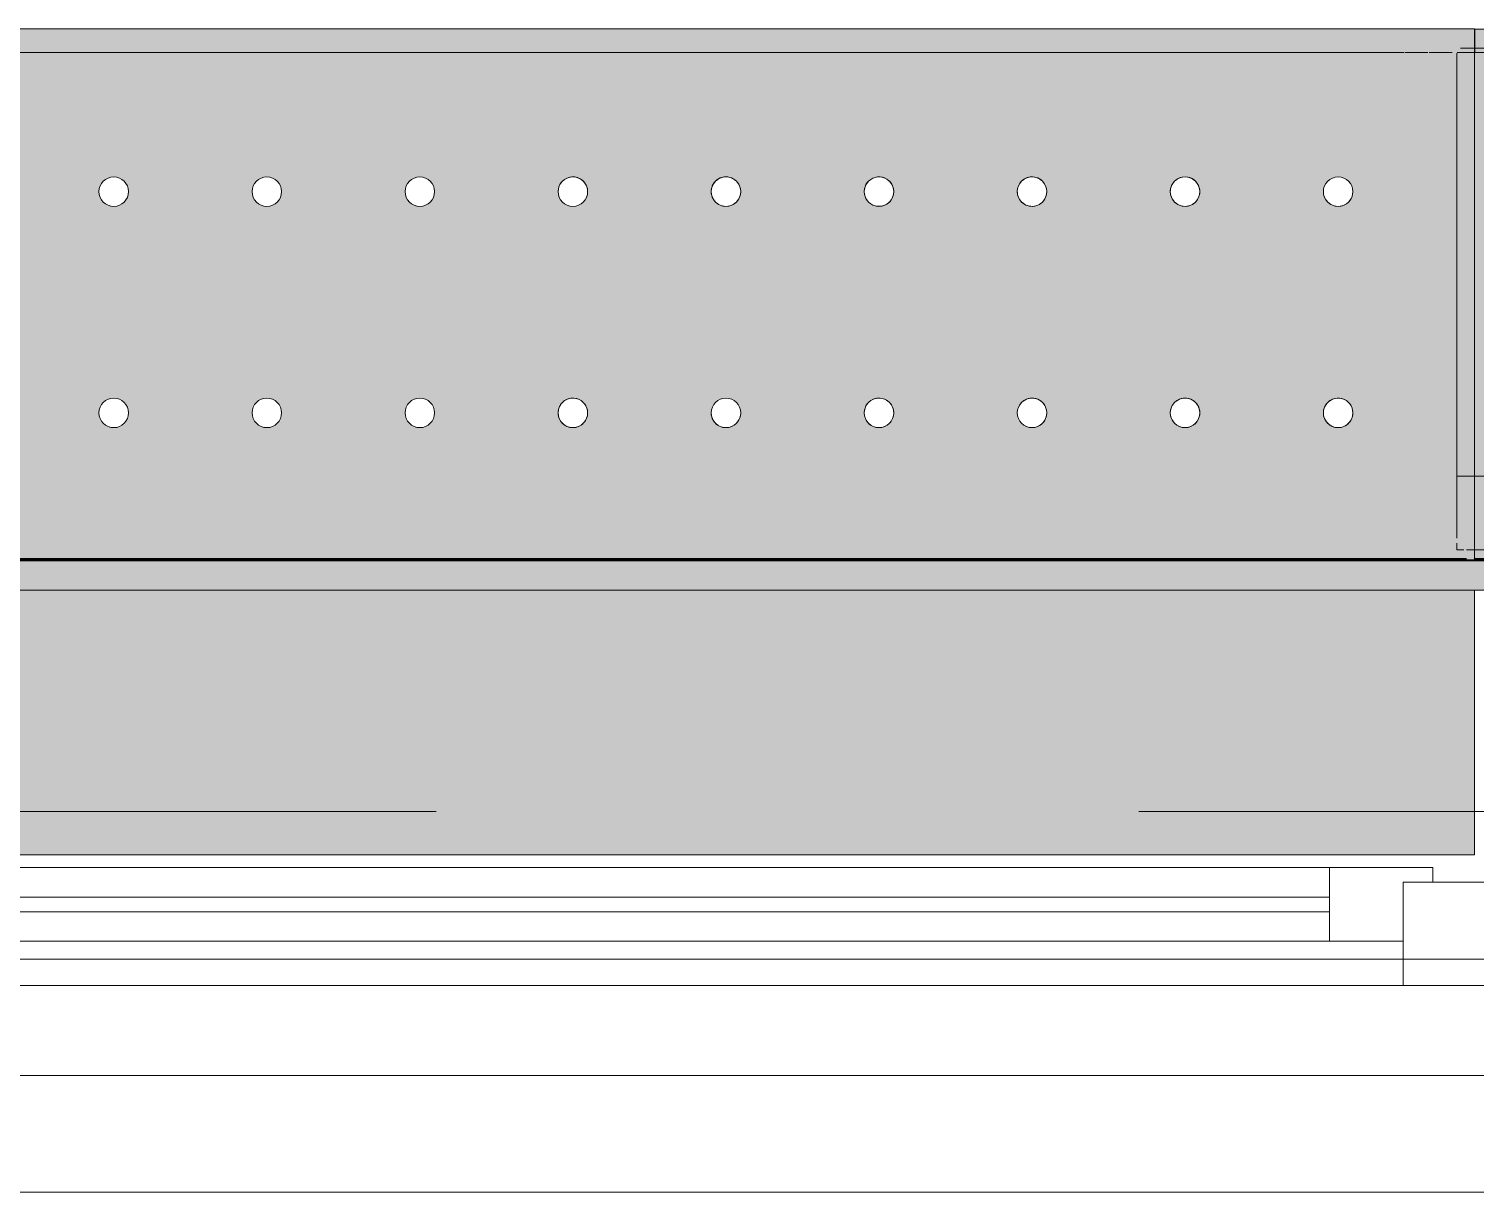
# Model space of a CAD drawing. Header units: millimetres. Extents: x 81469 to 279813, y -8553 to 29000.
# Drawn here: x 104178 to 105159, y -258 to 530 of the extents above; entities that cross this region are included whole.
import ezdxf

# ---------------------------------------------------------------- set-up
doc = ezdxf.new("R2010")
doc.units = ezdxf.units.MM
doc.linetypes.add('Осевая', pattern=[3175, 635, -476.25, 1587.5, -476.25])
for name, color, linetype, lineweight in [('A-GLAZ', 7, 'Continuous', 9), ('A-GLAZ-1', 7, 'Continuous', 13), ('I-WALL', 7, 'Continuous', 9), ('Оси-2', 7, 'Осевая', 9)]:
    doc.layers.add(name, color=color, linetype=linetype, lineweight=lineweight)
for name, color, linetype, lineweight, true_color in [('A-WALL-1', 7, 'Continuous', 9, 0xc0c0c0), ('I-WALL-11', 7, 'Continuous', 53, 0xeaa7bf), ('I-WALL-4', 7, 'Continuous', 9, 0xc0c0c0), ('S-WALL-ANLY', 7, 'Continuous', 13, 0x008040), ('Знаки-1', 9, 'Continuous', 9, 0x808080), ('Знаки-3', 7, 'Continuous', 9, 0xd1cabb), ('Знаки-5', 7, 'Continuous', 9, 0xc1bbaf), ('Знаки-6', 7, 'Continuous', 9, 0xaba79f), ('Знаки-7', 7, 'Continuous', 9, 0xccc5b7), ('Знаки-8', 7, 'Continuous', 9, 0xd4ccbd), ('Знаки-9', 7, 'Continuous', 9, 0xd5cdbe)]:
    doc.layers.add(name, color=color, linetype=linetype, lineweight=lineweight, true_color=true_color)
doc.layers.add('Знаки-4', color=7, linetype='Continuous', lineweight=9, transparency=0.5)

# ---------------------------------------------------------------- blocks, each defined once
blk = doc.blocks.new('120_Окно_СКБ_2Ст_Фрамуга сверху - 120_Окно_СКБ_2Ст_2300х2500_h_ ДОО-19727959-План отделки стен 3 этажа в осях 23-33')
at = {"layer": 'A-GLAZ'}
for p, q in [((1150, -57), (-1150, -57)), ((-1080, -57), (1080, -57)), ((-1030, -107), (470, -107)), ((640, -107), (1030, -107)), ((470, -117), (-1030, -117)), ((1030, -117), (640, -117)), ((-1130, -127), (-1100, -127)), ((540, -127), (570, -127)), ((540, -127), (570, -127)), ((1100, -127), (1130, -127))]:
    blk.add_line(p, q, dxfattribs=at)
at = {"layer": 'A-GLAZ-1'}
for p, q in [((-1150, -127), (-1150, -57)), ((-1150, -57), (-1080, -57)), ((-1080, -57), (-1080, -127)), ((520, -127), (520, -57)), ((520, -57), (590, -57)), ((590, -57), (590, -127)), ((1080, -127), (1080, -57)), ((1080, -57), (1150, -57)), ((1150, -57), (1150, -127)), ((520, -87), (-1080, -87)), ((-1080, -87), (-1080, -127)), ((-1030, -137), (-1030, -87)), ((470, -137), (470, -87)), ((520, -127), (520, -87)), ((1080, -87), (590, -87)), ((590, -87), (590, -127)), ((640, -137), (640, -87)), ((1030, -137), (1030, -87)), ((1080, -127), (1080, -87)), ((-1080, -127), (-1150, -127)), ((-1080, -127), (-1100, -127)), ((-1100, -127), (-1100, -137)), ((590, -127), (520, -127)), ((540, -127), (520, -127)), ((540, -137), (540, -127)), ((590, -127), (570, -127)), ((570, -127), (570, -137)), ((1150, -127), (1080, -127)), ((1100, -127), (1080, -127)), ((1100, -137), (1100, -127)), ((-1100, -137), (540, -137)), ((540, -137), (-1100, -137)), ((570, -137), (1100, -137)), ((1100, -137), (570, -137))]:
    blk.add_line(p, q, dxfattribs=at)
blk = doc.blocks.new('Зашивка радиатора_ с перфорацией М7_1 - Зашивка радиатора_ с перфорацией М7_1-V25-План отделки стен 3 этажа в осях 23-33')
at = {"layer": 'Знаки-4'}
for points in [[(1630.91, 380), (-370, 380), (-370, 200.56), (1888.31, 200.56), (1888.31, 380)], [(1877.26, -163.94), (-370, -163.94), (-370, -179.94), (1890, -179.88), (1890, -163.94), (1877.69, -163.94)], [(-230, -163.94), (-260, -164.51), (-259.32, -179.94), (-220, -179.94), (-220.68, -163.94), (-225.86, -163.94)], [(-239.38, -163.94), (-250, -163.94), (-249.66, -179.94), (-230, -179.94), (-230.34, -163.94), (-237.41, -163.94)], [(-131.34, -163.94), (-160, -163.94), (-159.32, -179.94), (-120, -179.94), (-120.68, -163.94), (-130.34, -163.94)], [(-149.66, -163.94), (-150, -163.94), (-149.66, -179.94), (-130, -179.94), (-130.34, -163.94), (-148.66, -163.94)], [(-149.66, -163.94), (-150, -163.94), (-149.66, -179.94), (-130, -179.94), (-130.34, -163.94), (-148.66, -163.94)], [(-60, -163.94), (-59.32, -179.94), (-20, -179.94), (-20.68, -163.94), (-59.32, -163.94)], [(-32.93, -163.94), (-50, -163.94), (-49.66, -179.94), (-30, -179.94), (-30.34, -163.94), (-31.34, -163.94)], [(55, -163.94), (40, -163.94), (40.68, -179.94), (80, -179.94), (79.32, -163.94), (57.41, -163.94)], [(67.07, -163.94), (50, -163.94), (50.34, -179.94), (70, -179.94), (69.66, -163.94), (68.66, -163.94)], [(150.34, -163.94), (140, -163.94), (140.68, -179.94), (180, -179.94), (179.32, -163.94), (151.34, -163.94)], [(152.93, -163.94), (150, -163.94), (150.34, -179.94), (170, -179.94), (169.66, -163.94), (155, -163.94)], [(170, -163.94), (150, -163.94), (150.34, -179.94), (170, -179.94)], [(277.32, -163.94), (240, -163.94), (240.68, -179.94), (280, -179.94), (279.32, -163.94)], [(252.93, -163.94), (250, -163.94), (250.34, -179.94), (270, -179.94), (269.66, -163.94), (254.82, -163.94)], [(340, -163.94), (340.68, -179.94), (380, -179.94), (379.32, -163.94), (340.68, -163.94)], [(367.07, -163.94), (350, -163.94), (350.34, -179.94), (370, -179.94), (369.66, -163.94), (368.66, -163.94)], [(451.34, -163.94), (440, -163.94), (440.68, -179.94), (480, -179.94), (479.32, -163.94), (452.93, -163.94)], [(450.34, -163.94), (450, -163.94), (450.34, -179.94), (470, -179.94), (469.66, -163.94), (451.34, -163.94)], [(450.34, -163.94), (450, -163.94), (450.34, -179.94), (470, -179.94), (469.66, -163.94), (451.34, -163.94)], [(579.32, -163.94), (540, -163.94), (540.68, -179.94), (580, -179.94), (580, -163.94)], [(568.66, -163.94), (550, -163.94), (550.34, -179.94), (570, -179.94), (569.66, -163.94)]]:
    blk.add_hatch(color=256, dxfattribs=at).paths.add_polyline_path(points)
h = blk.add_hatch(color=256, dxfattribs=at)
h.paths.add_polyline_path([(1887.34, 180), (-370, 180), (-370, -179.94), (1890, -179.88), (1890, 180)])
h.paths.add_polyline_path([(1590, 90.35), (1595, 89.02), (1598.66, 85.35), (1600, 80.35), (1598.66, 75.35), (1595, 71.69), (1590, 70.35), (1585, 71.69), (1581.34, 75.35), (1580, 80.35), (1581.34, 85.35), (1585, 89.02), (1587.41, 90.01)])
h.paths.add_polyline_path([(1278.75, 90.35), (1283.75, 89.02), (1287.41, 85.35), (1288.75, 80.35), (1287.41, 75.35), (1283.75, 71.69), (1278.75, 70.35), (1273.75, 71.69), (1270.09, 75.35), (1268.75, 80.35), (1270.09, 85.35), (1273.75, 89.02), (1276.16, 90.01)])
h.paths.add_polyline_path([(1071.25, 90.35), (1076.25, 89.02), (1079.91, 85.35), (1081.25, 80.35), (1079.91, 75.35), (1076.25, 71.69), (1071.25, 70.35), (1066.25, 71.69), (1062.59, 75.35), (1061.25, 80.35), (1062.59, 85.35), (1066.25, 89.02), (1068.66, 90.01)])
h.paths.add_polyline_path([(967.5, 90.35), (972.5, 89.02), (976.16, 85.35), (977.5, 80.35), (976.16, 75.35), (972.5, 71.69), (967.5, 70.35), (962.5, 71.69), (958.84, 75.35), (957.5, 80.35), (958.84, 85.35), (962.5, 89.02), (964.91, 90.01)])
h.paths.add_polyline_path([(863.75, 90.35), (868.75, 89.02), (872.41, 85.35), (873.75, 80.35), (872.41, 75.35), (868.75, 71.69), (863.75, 70.35), (858.75, 71.69), (855.09, 75.35), (853.75, 80.35), (855.09, 85.35), (858.75, 89.02), (861.16, 90.01)])
h.paths.add_polyline_path([(1382.5, 90.35), (1387.5, 89.02), (1391.16, 85.35), (1392.5, 80.35), (1391.16, 75.35), (1387.5, 71.69), (1382.5, 70.35), (1377.5, 71.69), (1373.84, 75.35), (1372.5, 80.35), (1373.84, 85.35), (1377.5, 89.02), (1379.91, 90.01)])
h.paths.add_polyline_path([(1175, 90.35), (1180, 89.02), (1183.66, 85.35), (1185, 80.35), (1183.66, 75.35), (1180, 71.69), (1175, 70.35), (1170, 71.69), (1166.34, 75.35), (1165, 80.35), (1166.34, 85.35), (1170, 89.02), (1172.41, 90.01)])
h.paths.add_polyline_path([(1797.5, 90.35), (1802.5, 89.02), (1806.16, 85.35), (1807.5, 80.35), (1806.16, 75.35), (1802.5, 71.69), (1797.5, 70.35), (1792.5, 71.69), (1788.84, 75.35), (1787.5, 80.35), (1788.84, 85.35), (1792.5, 89.02), (1794.91, 90.01)])
h.paths.add_polyline_path([(1693.75, 90.35), (1698.75, 89.02), (1702.41, 85.35), (1703.75, 80.35), (1702.41, 75.35), (1698.75, 71.69), (1693.75, 70.35), (1688.75, 71.69), (1685.09, 75.35), (1683.75, 80.35), (1685.09, 85.35), (1688.75, 89.02), (1691.16, 90.01)])
h.paths.add_polyline_path([(1486.25, 90.35), (1491.25, 89.02), (1494.91, 85.35), (1496.25, 80.35), (1494.91, 75.35), (1491.25, 71.69), (1486.25, 70.35), (1481.25, 71.69), (1477.59, 75.35), (1476.25, 80.35), (1477.59, 85.35), (1481.25, 89.02), (1483.66, 90.01)])
h.paths.add_polyline_path([(345, 90.35), (350, 89.02), (353.66, 85.35), (355, 80.35), (353.66, 75.35), (350, 71.69), (345, 70.35), (340, 71.69), (336.34, 75.35), (335, 80.35), (336.34, 85.35), (340, 89.02), (342.41, 90.01)])
h.paths.add_polyline_path([(33.75, 90.35), (38.75, 89.02), (42.41, 85.35), (43.75, 80.35), (42.41, 75.35), (38.75, 71.69), (33.75, 70.35), (28.75, 71.69), (25.09, 75.35), (23.75, 80.35), (25.09, 85.35), (28.75, 89.02), (31.16, 90.01)])
h.paths.add_polyline_path([(760, 90.35), (765, 89.02), (768.66, 85.35), (770, 80.35), (768.66, 75.35), (765, 71.69), (760, 70.35), (755, 71.69), (751.34, 75.35), (750, 80.35), (751.34, 85.35), (755, 89.02), (757.41, 90.01)])
h.paths.add_polyline_path([(-173.75, 90.35), (-168.75, 89.02), (-165.09, 85.35), (-163.75, 80.35), (-165.09, 75.35), (-168.75, 71.69), (-173.75, 70.35), (-178.75, 71.69), (-182.41, 75.35), (-183.75, 80.35), (-182.41, 85.35), (-178.75, 89.02), (-176.34, 90.01)])
h.paths.add_polyline_path([(656.25, 90.35), (661.25, 89.02), (664.91, 85.35), (666.25, 80.35), (664.91, 75.35), (661.25, 71.69), (656.25, 70.35), (651.25, 71.69), (647.59, 75.35), (646.25, 80.35), (647.59, 85.35), (651.25, 89.02), (653.66, 90.01)])
h.paths.add_polyline_path([(448.75, 90.35), (453.75, 89.02), (457.41, 85.35), (458.75, 80.35), (457.41, 75.35), (453.75, 71.69), (448.75, 70.35), (443.75, 71.69), (440.09, 75.35), (438.75, 80.35), (440.09, 85.35), (443.75, 89.02), (446.16, 90.01)])
h.paths.add_polyline_path([(241.25, 90.35), (246.25, 89.02), (249.91, 85.35), (251.25, 80.35), (249.91, 75.35), (246.25, 71.69), (241.25, 70.35), (236.25, 71.69), (232.59, 75.35), (231.25, 80.35), (232.59, 85.35), (236.25, 89.02), (238.66, 90.01)])
h.paths.add_polyline_path([(-277.5, 90.35), (-272.5, 89.02), (-268.84, 85.35), (-267.5, 80.35), (-268.84, 75.35), (-272.5, 71.69), (-277.5, 70.35), (-282.5, 71.69), (-286.16, 75.35), (-287.5, 80.35), (-286.16, 85.35), (-282.5, 89.02), (-280.09, 90.01)])
h.paths.add_polyline_path([(552.5, 90.35), (557.5, 89.02), (561.16, 85.35), (562.5, 80.35), (561.16, 75.35), (557.5, 71.69), (552.5, 70.35), (547.5, 71.69), (543.84, 75.35), (542.5, 80.35), (543.84, 85.35), (547.5, 89.02), (549.91, 90.01)])
h.paths.add_polyline_path([(137.5, 90.35), (142.5, 89.02), (146.16, 85.35), (147.5, 80.35), (146.16, 75.35), (142.5, 71.69), (137.5, 70.35), (132.5, 71.69), (128.84, 75.35), (127.5, 80.35), (128.84, 85.35), (132.5, 89.02), (134.91, 90.01)])
h.paths.add_polyline_path([(-70, 90.35), (-65, 89.02), (-61.34, 85.35), (-60, 80.35), (-61.34, 75.35), (-65, 71.69), (-70, 70.35), (-75, 71.69), (-78.66, 75.35), (-80, 80.35), (-78.66, 85.35), (-75, 89.02), (-72.59, 90.01)])
h.paths.add_polyline_path([(1693.75, -59.65), (1698.75, -60.98), (1702.41, -64.65), (1703.75, -69.65), (1702.41, -74.65), (1698.75, -78.31), (1693.75, -79.65), (1688.75, -78.31), (1685.09, -74.65), (1683.75, -69.65), (1685.09, -64.65), (1688.75, -60.98), (1691.16, -59.99)])
h.paths.add_polyline_path([(863.75, -59.65), (868.75, -60.98), (872.41, -64.65), (873.75, -69.65), (872.41, -74.65), (868.75, -78.31), (863.75, -79.65), (858.75, -78.31), (855.09, -74.65), (853.75, -69.65), (855.09, -64.65), (858.75, -60.98), (861.16, -59.99)])
h.paths.add_polyline_path([(1175, -59.65), (1180, -60.98), (1183.66, -64.65), (1185, -69.65), (1183.66, -74.65), (1180, -78.31), (1175, -79.65), (1170, -78.31), (1166.34, -74.65), (1165, -69.65), (1166.34, -64.65), (1170, -60.98), (1172.41, -59.99)])
h.paths.add_polyline_path([(760, -59.65), (765, -60.98), (768.66, -64.65), (770, -69.65), (768.66, -74.65), (765, -78.31), (760, -79.65), (755, -78.31), (751.34, -74.65), (750, -69.65), (751.34, -64.65), (755, -60.98), (757.41, -59.99)])
h.paths.add_polyline_path([(1797.5, -59.65), (1802.5, -60.98), (1806.16, -64.65), (1807.5, -69.65), (1806.16, -74.65), (1802.5, -78.31), (1797.5, -79.65), (1792.5, -78.31), (1788.84, -74.65), (1787.5, -69.65), (1788.84, -64.65), (1792.5, -60.98), (1794.91, -59.99)])
h.paths.add_polyline_path([(1382.5, -59.65), (1387.5, -60.98), (1391.16, -64.65), (1392.5, -69.65), (1391.16, -74.65), (1387.5, -78.31), (1382.5, -79.65), (1377.5, -78.31), (1373.84, -74.65), (1372.5, -69.65), (1373.84, -64.65), (1377.5, -60.98), (1379.91, -59.99)])
h.paths.add_polyline_path([(1278.75, -59.65), (1283.75, -60.98), (1287.41, -64.65), (1288.75, -69.65), (1287.41, -74.65), (1283.75, -78.31), (1278.75, -79.65), (1273.75, -78.31), (1270.09, -74.65), (1268.75, -69.65), (1270.09, -64.65), (1273.75, -60.98), (1276.16, -59.99)])
h.paths.add_polyline_path([(1071.25, -59.65), (1076.25, -60.98), (1079.91, -64.65), (1081.25, -69.65), (1079.91, -74.65), (1076.25, -78.31), (1071.25, -79.65), (1066.25, -78.31), (1062.59, -74.65), (1061.25, -69.65), (1062.59, -64.65), (1066.25, -60.98), (1068.66, -59.99)])
h.paths.add_polyline_path([(1590, -59.65), (1595, -60.98), (1598.66, -64.65), (1600, -69.65), (1598.66, -74.65), (1595, -78.31), (1590, -79.65), (1585, -78.31), (1581.34, -74.65), (1580, -69.65), (1581.34, -64.65), (1585, -60.98), (1587.41, -59.99)])
h.paths.add_polyline_path([(967.5, -59.65), (972.5, -60.98), (976.16, -64.65), (977.5, -69.65), (976.16, -74.65), (972.5, -78.31), (967.5, -79.65), (962.5, -78.31), (958.84, -74.65), (957.5, -69.65), (958.84, -64.65), (962.5, -60.98), (964.91, -59.99)])
h.paths.add_polyline_path([(1486.25, -59.65), (1491.25, -60.98), (1494.91, -64.65), (1496.25, -69.65), (1494.91, -74.65), (1491.25, -78.31), (1486.25, -79.65), (1481.25, -78.31), (1477.59, -74.65), (1476.25, -69.65), (1477.59, -64.65), (1481.25, -60.98), (1483.66, -59.99)])
h.paths.add_polyline_path([(-173.75, -59.65), (-168.75, -60.98), (-165.09, -64.65), (-163.75, -69.65), (-165.09, -74.65), (-168.75, -78.31), (-173.75, -79.65), (-178.75, -78.31), (-182.41, -74.65), (-183.75, -69.65), (-182.41, -64.65), (-178.75, -60.98), (-176.34, -59.99)])
h.paths.add_polyline_path([(-70, -59.65), (-65, -60.98), (-61.34, -64.65), (-60, -69.65), (-61.34, -74.65), (-65, -78.31), (-70, -79.65), (-75, -78.31), (-78.66, -74.65), (-80, -69.65), (-78.66, -64.65), (-75, -60.98), (-72.59, -59.99)])
h.paths.add_polyline_path([(552.5, -59.65), (557.5, -60.98), (561.16, -64.65), (562.5, -69.65), (561.16, -74.65), (557.5, -78.31), (552.5, -79.65), (547.5, -78.31), (543.84, -74.65), (542.5, -69.65), (543.84, -64.65), (547.5, -60.98), (549.91, -59.99)])
h.paths.add_polyline_path([(-277.5, -59.65), (-272.5, -60.98), (-268.84, -64.65), (-267.5, -69.65), (-268.84, -74.65), (-272.5, -78.31), (-277.5, -79.65), (-282.5, -78.31), (-286.16, -74.65), (-287.5, -69.65), (-286.16, -64.65), (-282.5, -60.98), (-280.09, -59.99)])
h.paths.add_polyline_path([(345, -59.65), (350, -60.98), (353.66, -64.65), (355, -69.65), (353.66, -74.65), (350, -78.31), (345, -79.65), (340, -78.31), (336.34, -74.65), (335, -69.65), (336.34, -64.65), (340, -60.98), (342.41, -59.99)])
h.paths.add_polyline_path([(656.25, -59.65), (661.25, -60.98), (664.91, -64.65), (666.25, -69.65), (664.91, -74.65), (661.25, -78.31), (656.25, -79.65), (651.25, -78.31), (647.59, -74.65), (646.25, -69.65), (647.59, -64.65), (651.25, -60.98), (653.66, -59.99)])
h.paths.add_polyline_path([(448.75, -59.65), (453.75, -60.98), (457.41, -64.65), (458.75, -69.65), (457.41, -74.65), (453.75, -78.31), (448.75, -79.65), (443.75, -78.31), (440.09, -74.65), (438.75, -69.65), (440.09, -64.65), (443.75, -60.98), (446.16, -59.99)])
h.paths.add_polyline_path([(137.5, -59.65), (142.5, -60.98), (146.16, -64.65), (147.5, -69.65), (146.16, -74.65), (142.5, -78.31), (137.5, -79.65), (132.5, -78.31), (128.84, -74.65), (127.5, -69.65), (128.84, -64.65), (132.5, -60.98), (134.91, -59.99)])
h.paths.add_polyline_path([(241.25, -59.65), (246.25, -60.98), (249.91, -64.65), (251.25, -69.65), (249.91, -74.65), (246.25, -78.31), (241.25, -79.65), (236.25, -78.31), (232.59, -74.65), (231.25, -69.65), (232.59, -64.65), (236.25, -60.98), (238.66, -59.99)])
h.paths.add_polyline_path([(33.75, -59.65), (38.75, -60.98), (42.41, -64.65), (43.75, -69.65), (42.41, -74.65), (38.75, -78.31), (33.75, -79.65), (28.75, -78.31), (25.09, -74.65), (23.75, -69.65), (25.09, -64.65), (28.75, -60.98), (31.16, -59.99)])
at = {"layer": 'Знаки-1'}
for p, q in [((1888.31, 380), (-370, 380)), ((-370, 380), (-370, 200.56)), ((-370, 180), (1887.34, 180)), ((1887.34, 180), (-370, 180)), ((-370, 180), (-370, -179.94)), ((-370, -179.94), (1876.56, -179.94))]:
    blk.add_line(p, q, dxfattribs=at)
for centre, start, end in [((-277.5, 80.35), 0, 180), ((-173.75, 80.35), 0, 180), ((-70, 80.35), 0, 180), ((33.75, 80.35), 0, 180), ((137.5, 80.35), 0, 180), ((241.25, 80.35), 0, 180), ((345, 80.35), 0, 180), ((448.75, 80.35), 0, 180), ((552.5, 80.35), 0, 180), ((-277.5, 80.35), 180, 360), ((-173.75, 80.35), 180, 0), ((-70, 80.35), 180, 0), ((33.75, 80.35), 180, 360), ((137.5, 80.35), 180, 0), ((241.25, 80.35), 180, 0), ((345, 80.35), 180, 0), ((448.75, 80.35), 180, 0), ((552.5, 80.35), 180, 360), ((-277.5, -69.65), 0, 180), ((-173.75, -69.65), 0, 180), ((-70, -69.65), 0, 180), ((33.75, -69.65), 0, 180), ((137.5, -69.65), 0, 180), ((241.25, -69.65), 0, 180), ((345, -69.65), 0, 180), ((448.75, -69.65), 0, 180), ((552.5, -69.65), 0, 180), ((-277.5, -69.65), 180, 0), ((-173.75, -69.65), 180, 0), ((-70, -69.65), 180, 0), ((33.75, -69.65), 180, 0), ((137.5, -69.65), 180, 0), ((241.25, -69.65), 180, 0), ((345, -69.65), 180, 0), ((448.75, -69.65), 180, 0), ((552.5, -69.65), 180, 0)]:
    blk.add_arc(centre, 10, start, end, dxfattribs=at)
at = {"layer": 'Знаки-3'}
for p, q in [((-358.26, -163.94), (-370, -163.94)), ((-245.18, -163.94), (-248.66, -163.94)), ((-240, -163.94), (-245, -163.94)), ((-235, -163.94), (-239.38, -163.94)), ((-231.34, -163.94), (-234.82, -163.94)), ((-148.72, -163.94), (-145.18, -163.94)), ((-145.18, -163.94), (-148.72, -163.94)), ((-145, -163.94), (-140, -163.94)), ((-135, -163.94), (-145, -163.94)), ((-140, -163.94), (-135, -163.94)), ((-134.82, -163.94), (-131.28, -163.94)), ((-131.28, -163.94), (-134.82, -163.94)), ((-45.18, -163.94), (-48.66, -163.94)), ((-35, -163.94), (-45, -163.94)), ((-31.34, -163.94), (-34.82, -163.94)), ((54.82, -163.94), (51.34, -163.94)), ((65, -163.94), (55, -163.94)), ((68.66, -163.94), (65.18, -163.94)), ((151.28, -163.94), (154.82, -163.94)), ((154.82, -163.94), (151.28, -163.94)), ((155, -163.94), (165, -163.94)), ((160, -163.94), (155, -163.94)), ((165, -163.94), (160, -163.94)), ((165.18, -163.94), (168.72, -163.94)), ((168.72, -163.94), (165.18, -163.94)), ((254.82, -163.94), (251.34, -163.94)), ((265, -163.94), (255, -163.94)), ((268.66, -163.94), (265.18, -163.94)), ((354.82, -163.94), (351.34, -163.94)), ((365, -163.94), (355, -163.94)), ((368.66, -163.94), (365.18, -163.94)), ((451.28, -163.94), (454.82, -163.94)), ((454.82, -163.94), (451.28, -163.94)), ((455, -163.94), (465, -163.94)), ((465, -163.94), (455, -163.94)), ((465.18, -163.94), (468.72, -163.94)), ((468.72, -163.94), (465.18, -163.94)), ((554.78, -163.94), (551.34, -163.94)), ((565, -163.94), (555, -163.94)), ((568.66, -163.94), (565.18, -163.94)), ((-248.66, -179.94), (-245.18, -179.94)), ((-245, -179.94), (-235, -179.94)), ((-234.82, -179.94), (-231.34, -179.94)), ((-148.72, -179.94), (-145.18, -179.94)), ((-145.18, -179.94), (-148.72, -179.94)), ((-145, -179.94), (-135, -179.94)), ((-135, -179.94), (-145, -179.94)), ((-134.82, -179.94), (-131.28, -179.94)), ((-131.28, -179.94), (-134.82, -179.94)), ((-48.66, -179.94), (-45.18, -179.94)), ((-45, -179.94), (-35, -179.94)), ((-34.82, -179.94), (-31.34, -179.94)), ((51.34, -179.94), (54.82, -179.94)), ((55, -179.94), (65, -179.94)), ((65.18, -179.94), (68.66, -179.94)), ((151.28, -179.94), (154.82, -179.94)), ((154.82, -179.94), (151.28, -179.94)), ((155, -179.94), (165, -179.94)), ((165, -179.94), (155, -179.94)), ((165.18, -179.94), (168.72, -179.94)), ((168.72, -179.94), (165.18, -179.94)), ((251.34, -179.94), (254.82, -179.94)), ((255, -179.94), (265, -179.94)), ((265.18, -179.94), (268.66, -179.94)), ((351.34, -179.94), (354.82, -179.94)), ((355, -179.94), (365, -179.94)), ((365.18, -179.94), (368.66, -179.94)), ((451.28, -179.94), (454.82, -179.94)), ((454.82, -179.94), (451.28, -179.94)), ((455, -179.94), (460, -179.94)), ((460, -179.94), (455, -179.94)), ((460, -179.94), (465, -179.94)), ((465, -179.94), (460, -179.94)), ((465.18, -179.94), (468.72, -179.94)), ((468.72, -179.94), (465.18, -179.94)), ((551.34, -179.94), (554.78, -179.94)), ((554.76, -179.94), (555, -179.94)), ((555, -179.94), (554.76, -179.94)), ((555, -179.94), (565, -179.94)), ((565.18, -179.94), (568.66, -179.94))]:
    blk.add_line(p, q, dxfattribs=at)
at = {"layer": 'Знаки-5'}
for p, q in [((1887.34, 180), (-370, 180)), ((-370, -179.88), (-370, 180)), ((-370, 180), (1887.34, 180)), ((-370, -163.94), (-358.26, -163.94)), ((-339.21, -163.94), (-354.88, -163.94)), ((-322.71, -163.94), (-338.39, -163.94)), ((-260, -163.94), (-322.14, -163.94)), ((-260, -163.94), (-250, -163.94)), ((-259.32, -163.94), (-260, -163.94)), ((-250, -163.94), (-259.32, -163.94)), ((-250, -163.94), (-240, -163.94)), ((-249.66, -163.94), (-250, -163.94)), ((-240, -163.94), (-249.66, -163.94)), ((-239.37, -163.94), (-230, -163.94)), ((-230, -163.94), (-239.37, -163.94)), ((-230, -163.94), (-222.8, -163.94)), ((-225.86, -163.94), (-230, -163.94)), ((-222.8, -163.94), (-225.86, -163.94)), ((-222.68, -163.94), (-220.68, -163.94)), ((-220, -163.94), (-222.68, -163.94)), ((-220.68, -163.94), (-220, -163.94)), ((-160, -163.94), (-220, -163.94)), ((-160, -163.94), (-159.32, -163.94)), ((-150, -163.94), (-160, -163.94)), ((-159.32, -163.94), (-150, -163.94)), ((-150, -163.94), (-147.07, -163.94)), ((-145, -163.94), (-150, -163.94)), ((-147.07, -163.94), (-137.41, -163.94)), ((-132.93, -163.94), (-145, -163.94)), ((-137.41, -163.94), (-135, -163.94)), ((-135, -163.94), (-130, -163.94)), ((-130, -163.94), (-132.93, -163.94)), ((-130, -163.94), (-122.68, -163.94)), ((-125.86, -163.94), (-130, -163.94)), ((-120, -163.94), (-125.86, -163.94)), ((-122.68, -163.94), (-120, -163.94)), ((-60, -163.94), (-120, -163.94)), ((-60, -163.94), (-45.18, -163.94)), ((-50, -163.94), (-60, -163.94)), ((-25.86, -163.94), (-50, -163.94)), ((-45.18, -163.94), (-22.68, -163.94)), ((-20, -163.94), (-25.86, -163.94)), ((-22.68, -163.94), (-20, -163.94)), ((40, -163.94), (-20, -163.94)), ((40, -163.94), (40.68, -163.94)), ((50, -163.94), (40, -163.94)), ((40.68, -163.94), (50, -163.94)), ((50, -163.94), (57.41, -163.94)), ((55, -163.94), (50, -163.94)), ((67.07, -163.94), (55, -163.94)), ((57.41, -163.94), (68.66, -163.94)), ((70, -163.94), (67.07, -163.94)), ((68.66, -163.94), (70, -163.94)), ((70, -163.94), (77.32, -163.94)), ((74.14, -163.94), (70, -163.94)), ((80, -163.94), (74.14, -163.94)), ((77.32, -163.94), (80, -163.94)), ((140, -163.94), (80, -163.94)), ((140, -163.94), (150, -163.94)), ((142.68, -163.94), (140, -163.94)), ((150, -163.94), (142.68, -163.94)), ((150, -163.94), (150.34, -163.94)), ((169.66, -163.94), (150, -163.94)), ((150.34, -163.94), (160, -163.94)), ((160, -163.94), (170, -163.94)), ((170, -163.94), (169.66, -163.94)), ((170, -163.94), (180, -163.94)), ((180, -163.94), (170, -163.94)), ((240, -163.94), (180, -163.94)), ((240, -163.94), (245.86, -163.94)), ((280, -163.94), (240, -163.94)), ((245.86, -163.94), (270, -163.94)), ((270, -163.94), (280, -163.94)), ((340, -163.94), (280, -163.94)), ((340, -163.94), (350, -163.94)), ((340.68, -163.94), (340, -163.94)), ((350, -163.94), (340.68, -163.94)), ((350, -163.94), (352.93, -163.94)), ((370, -163.94), (350, -163.94)), ((352.93, -163.94), (370, -163.94)), ((370, -163.94), (380, -163.94)), ((374.14, -163.94), (370, -163.94)), ((377.32, -163.94), (374.14, -163.94)), ((380, -163.94), (377.32, -163.94)), ((440, -163.94), (380, -163.94)), ((440, -163.94), (450, -163.94)), ((440.68, -163.94), (440, -163.94)), ((450, -163.94), (440.68, -163.94)), ((450, -163.94), (452.93, -163.94)), ((470, -163.94), (450, -163.94)), ((452.93, -163.94), (462.59, -163.94)), ((462.59, -163.94), (469.66, -163.94)), ((469.66, -163.94), (470, -163.94)), ((470, -163.94), (480, -163.94)), ((474.14, -163.94), (470, -163.94)), ((480, -163.94), (474.14, -163.94)), ((540, -163.94), (480, -163.94)), ((540, -163.94), (545.86, -163.94)), ((580, -163.94), (540, -163.94)), ((545.86, -163.94), (580, -163.94)), ((640, -163.94), (580, -163.94)), ((-370, -166.8), (-370, -179.88)), ((-370, -179.94), (-260, -179.94)), ((-260, -179.94), (-250, -179.94)), ((-250, -179.94), (-260, -179.94)), ((-250, -179.94), (-240, -179.94)), ((-231.34, -179.94), (-250, -179.94)), ((-240, -179.94), (-231.34, -179.94)), ((-231.34, -179.94), (-230, -179.94)), ((-230, -179.94), (-231.34, -179.94)), ((-230, -179.94), (-220, -179.94)), ((-220, -179.94), (-230, -179.94)), ((-220, -179.94), (-160, -179.94)), ((-160, -179.94), (-150, -179.94)), ((-150, -179.94), (-160, -179.94)), ((-150, -179.94), (-130, -179.94)), ((-148.66, -179.94), (-150, -179.94)), ((-140, -179.94), (-148.66, -179.94)), ((-131.34, -179.94), (-140, -179.94)), ((-130, -179.94), (-131.34, -179.94)), ((-130, -179.94), (-120, -179.94)), ((-120, -179.94), (-130, -179.94)), ((-120, -179.94), (-60, -179.94)), ((-60, -179.94), (-40, -179.94)), ((-22.68, -179.94), (-60, -179.94)), ((-40, -179.94), (-22.68, -179.94)), ((-22.68, -179.94), (-20, -179.94)), ((-20, -179.94), (-22.68, -179.94)), ((-20, -179.94), (40, -179.94)), ((40, -179.94), (50, -179.94)), ((42.68, -179.94), (40, -179.94)), ((50, -179.94), (42.68, -179.94)), ((50, -179.94), (52.93, -179.94)), ((70, -179.94), (50, -179.94)), ((52.93, -179.94), (65, -179.94)), ((65, -179.94), (70, -179.94)), ((70, -179.94), (80, -179.94)), ((80, -179.94), (70, -179.94)), ((80, -179.94), (140, -179.94)), ((140, -179.94), (150, -179.94)), ((142.68, -179.94), (140, -179.94)), ((150, -179.94), (142.68, -179.94)), ((150, -179.94), (165, -179.94)), ((150.34, -179.94), (150, -179.94)), ((160, -179.94), (150.34, -179.94)), ((169.66, -179.94), (160, -179.94)), ((165, -179.94), (170, -179.94)), ((170, -179.94), (169.66, -179.94)), ((170, -179.94), (180, -179.94)), ((179.32, -179.94), (170, -179.94)), ((180, -179.94), (179.32, -179.94)), ((180, -179.94), (240, -179.94)), ((240, -179.94), (245.86, -179.94)), ((280, -179.94), (240, -179.94)), ((245.86, -179.94), (254.82, -179.94)), ((254.82, -179.94), (274.14, -179.94)), ((274.14, -179.94), (280, -179.94)), ((280, -179.94), (340, -179.94)), ((340, -179.94), (350, -179.94)), ((350, -179.94), (340, -179.94)), ((350, -179.94), (357.41, -179.94)), ((352.93, -179.94), (350, -179.94)), ((365, -179.94), (352.93, -179.94)), ((357.41, -179.94), (369.66, -179.94)), ((370, -179.94), (365, -179.94)), ((369.66, -179.94), (370, -179.94)), ((370, -179.94), (380, -179.94)), ((377.32, -179.94), (370, -179.94)), ((380, -179.94), (377.32, -179.94)), ((380, -179.94), (440, -179.94)), ((440, -179.94), (450, -179.94)), ((445.86, -179.94), (440, -179.94)), ((450, -179.94), (445.86, -179.94)), ((450, -179.94), (451.34, -179.94)), ((470, -179.94), (450, -179.94)), ((451.34, -179.94), (462.59, -179.94)), ((462.59, -179.94), (467.07, -179.94)), ((467.07, -179.94), (470, -179.94)), ((470, -179.94), (480, -179.94)), ((479.32, -179.94), (470, -179.94)), ((480, -179.94), (479.32, -179.94)), ((480, -179.94), (540, -179.94)), ((540, -179.94), (540.68, -179.94)), ((580, -179.94), (540, -179.94)), ((540.68, -179.94), (580, -179.94)), ((580, -179.94), (640, -179.94))]:
    blk.add_line(p, q, dxfattribs=at)
at = {"layer": 'Знаки-6'}
for p, q in [((-370, 200.56), (-370, 380)), ((-370, 380), (1888.31, 380)), ((-354.88, -163.94), (-339.21, -163.94)), ((-338.39, -163.94), (-322.71, -163.94)), ((-322.14, -163.94), (1842.14, -163.94)), ((1876.56, -179.94), (-370, -179.94)), ((1876.56, -179.94), (-370, -179.94))]:
    blk.add_line(p, q, dxfattribs=at)
for centre, start, end in [((-277.5, 80.35), 60, 165), ((-277.5, 80.35), 0, 60), ((-173.75, 80.35), 75, 165), ((-173.75, 80.35), 0, 75), ((-70, 80.35), 60, 180), ((-70, 80.35), 45, 60), ((33.75, 80.35), 30, 180), ((137.5, 80.35), 105, 180), ((137.5, 80.35), 30, 105), ((241.25, 80.35), 15, 180), ((345, 80.35), 0, 180), ((448.75, 80.35), 0, 180), ((552.5, 80.35), 0, 180), ((-277.5, 80.35), 165, 180), ((-277.5, 80.35), 180, 330), ((-277.5, 80.35), 330, 360), ((-173.75, 80.35), 165, 180), ((-173.75, 80.35), 180, 300), ((-173.75, 80.35), 300, 360), ((-70, 80.35), 180, 195), ((-70, 80.35), 0, 45), ((-70, 80.35), 315, 360), ((33.75, 80.35), 180, 285), ((33.75, 80.35), 285, 360), ((33.75, 80.35), 15, 30), ((33.75, 80.35), 0, 15), ((137.5, 80.35), 180, 270), ((137.5, 80.35), 270, 360), ((137.5, 80.35), 0, 30), ((241.25, 80.35), 180, 255), ((241.25, 80.35), 0, 15), ((241.25, 80.35), 345, 0), ((345, 80.35), 180, 360), ((448.75, 80.35), 180, 0), ((552.5, 80.35), 180, 360), ((-70, 80.35), 195, 315), ((241.25, 80.35), 255, 345), ((-277.5, -69.65), 105, 180), ((-277.5, -69.65), 75, 105), ((-277.5, -69.65), 15, 75), ((-277.5, -69.65), 0, 15), ((-173.75, -69.65), 165, 180), ((-173.75, -69.65), 120, 165), ((-173.75, -69.65), 60, 120), ((-173.75, -69.65), 0, 60), ((-70, -69.65), 120, 180), ((-70, -69.65), 105, 120), ((-70, -69.65), 0, 105), ((33.75, -69.65), 150, 180), ((33.75, -69.65), 75, 150), ((33.75, -69.65), 0, 75), ((137.5, -69.65), 60, 180), ((137.5, -69.65), 30, 60), ((137.5, -69.65), 0, 30), ((241.25, -69.65), 135, 180), ((241.25, -69.65), 90, 135), ((241.25, -69.65), 0, 90), ((345, -69.65), 0, 180), ((448.75, -69.65), 0, 180), ((552.5, -69.65), 0, 180), ((-277.5, -69.65), 180, 270), ((-277.5, -69.65), 270, 360), ((-173.75, -69.65), 180, 195), ((-173.75, -69.65), 195, 345), ((-173.75, -69.65), 345, 360), ((-70, -69.65), 180, 225), ((-70, -69.65), 225, 255), ((-70, -69.65), 255, 345), ((-70, -69.65), 345, 360), ((33.75, -69.65), 180, 210), ((33.75, -69.65), 210, 360), ((137.5, -69.65), 180, 240), ((137.5, -69.65), 240, 270), ((137.5, -69.65), 270, 300), ((137.5, -69.65), 300, 330), ((137.5, -69.65), 330, 360), ((241.25, -69.65), 180, 240), ((241.25, -69.65), 240, 285), ((241.25, -69.65), 285, 360), ((345, -69.65), 180, 360), ((448.75, -69.65), 180, 360), ((552.5, -69.65), 180, 360)]:
    blk.add_arc(centre, 10, start, end, dxfattribs=at)
at = {"layer": 'Знаки-7'}
for p, q in [((-370, -163.94), (-370, -166.8)), ((-250, -163.94), (-259.32, -163.94)), ((-248.72, -163.94), (-245.18, -163.94)), ((-245.18, -163.94), (-248.72, -163.94)), ((-245, -163.94), (-240, -163.94)), ((-240, -163.94), (-245, -163.94)), ((-239.37, -163.94), (-235, -163.94)), ((-235, -163.94), (-239.37, -163.94)), ((-234.82, -163.94), (-231.28, -163.94)), ((-231.28, -163.94), (-234.82, -163.94)), ((-222.83, -163.94), (-230, -163.94)), ((-220.68, -163.94), (-222.68, -163.94)), ((-150, -163.94), (-159.32, -163.94)), ((-150, -163.94), (-130, -163.94)), ((-130, -163.94), (-150, -163.94)), ((-120.68, -163.94), (-130, -163.94)), ((-50, -163.94), (-59.32, -163.94)), ((-50, -163.94), (-45.19, -163.94)), ((-45.19, -163.94), (-50, -163.94)), ((-45, -163.94), (-35, -163.94)), ((-35, -163.94), (-45, -163.94)), ((-34.81, -163.94), (-30, -163.94)), ((-30, -163.94), (-34.81, -163.94)), ((-20.68, -163.94), (-30, -163.94)), ((50, -163.94), (40.68, -163.94)), ((51.28, -163.94), (54.82, -163.94)), ((54.82, -163.94), (51.28, -163.94)), ((55, -163.94), (65, -163.94)), ((65, -163.94), (55, -163.94)), ((65.18, -163.94), (68.72, -163.94)), ((68.72, -163.94), (65.18, -163.94)), ((79.32, -163.94), (70, -163.94)), ((150, -163.94), (140.68, -163.94)), ((150, -163.94), (170, -163.94)), ((170, -163.94), (150, -163.94)), ((179.32, -163.94), (170, -163.94)), ((250, -163.94), (240.68, -163.94)), ((250, -163.94), (254.81, -163.94)), ((254.81, -163.94), (250, -163.94)), ((255, -163.94), (265, -163.94)), ((265, -163.94), (255, -163.94)), ((265.19, -163.94), (270, -163.94)), ((270, -163.94), (265.19, -163.94)), ((279.32, -163.94), (270, -163.94)), ((350, -163.94), (340.68, -163.94)), ((351.28, -163.94), (354.82, -163.94)), ((354.82, -163.94), (351.28, -163.94)), ((355, -163.94), (365, -163.94)), ((365, -163.94), (355, -163.94)), ((365.18, -163.94), (368.72, -163.94)), ((368.72, -163.94), (365.18, -163.94)), ((379.32, -163.94), (370, -163.94)), ((450, -163.94), (440.68, -163.94)), ((450, -163.94), (470, -163.94)), ((470, -163.94), (450, -163.94)), ((479.32, -163.94), (470, -163.94)), ((550, -163.94), (540.68, -163.94)), ((550, -163.94), (565, -163.94)), ((565, -163.94), (550, -163.94)), ((565.19, -163.94), (570, -163.94)), ((570, -163.94), (565.19, -163.94)), ((579.32, -163.94), (570, -163.94)), ((-370, -166.8), (-370, -179.88)), ((-259.32, -179.94), (-250, -179.94)), ((-248.72, -179.94), (-245.18, -179.94)), ((-245.18, -179.94), (-248.72, -179.94)), ((-245, -179.94), (-235, -179.94)), ((-235, -179.94), (-245, -179.94)), ((-234.82, -179.94), (-231.28, -179.94)), ((-231.28, -179.94), (-234.82, -179.94)), ((-230, -179.94), (-220.68, -179.94)), ((-159.32, -179.94), (-150, -179.94)), ((-150, -179.94), (-130, -179.94)), ((-130, -179.94), (-150, -179.94)), ((-130, -179.94), (-120.68, -179.94)), ((-59.32, -179.94), (-50, -179.94)), ((-50, -179.94), (-45.19, -179.94)), ((-45.19, -179.94), (-50, -179.94)), ((-45, -179.94), (-35, -179.94)), ((-35, -179.94), (-45, -179.94)), ((-34.81, -179.94), (-30, -179.94)), ((-30, -179.94), (-34.81, -179.94)), ((-30, -179.94), (-20.68, -179.94)), ((40.68, -179.94), (50, -179.94)), ((51.28, -179.94), (54.82, -179.94)), ((54.82, -179.94), (51.28, -179.94)), ((55, -179.94), (65, -179.94)), ((65, -179.94), (55, -179.94)), ((65.18, -179.94), (68.72, -179.94)), ((68.72, -179.94), (65.18, -179.94)), ((70, -179.94), (79.32, -179.94)), ((140.68, -179.94), (150, -179.94)), ((150, -179.94), (170, -179.94)), ((170, -179.94), (150, -179.94)), ((170, -179.94), (179.32, -179.94)), ((240.68, -179.94), (250, -179.94)), ((250, -179.94), (254.81, -179.94)), ((254.81, -179.94), (250, -179.94)), ((255, -179.94), (265, -179.94)), ((265, -179.94), (255, -179.94)), ((265.19, -179.94), (270, -179.94)), ((270, -179.94), (265.19, -179.94)), ((270, -179.94), (279.32, -179.94)), ((340.68, -179.94), (350, -179.94)), ((351.28, -179.94), (354.82, -179.94)), ((354.82, -179.94), (351.28, -179.94)), ((355, -179.94), (365, -179.94)), ((365, -179.94), (355, -179.94)), ((365.18, -179.94), (368.72, -179.94)), ((368.72, -179.94), (365.18, -179.94)), ((370, -179.94), (379.32, -179.94)), ((440.68, -179.94), (450, -179.94)), ((450, -179.94), (470, -179.94)), ((470, -179.94), (450, -179.94)), ((470, -179.94), (479.32, -179.94)), ((540.68, -179.94), (550, -179.94)), ((550, -179.94), (554.76, -179.94)), ((554.76, -179.94), (550, -179.94)), ((555, -179.94), (565, -179.94)), ((565, -179.94), (555, -179.94)), ((565.19, -179.94), (570, -179.94)), ((570, -179.94), (565.19, -179.94)), ((570, -179.94), (579.32, -179.94))]:
    blk.add_line(p, q, dxfattribs=at)
at = {"layer": 'Знаки-8'}
for p, q in [((-370, -163.94), (-370, -166.8)), ((-145.18, -163.94), (-148.66, -163.94)), ((-135, -163.94), (-145, -163.94)), ((-131.34, -163.94), (-134.82, -163.94)), ((154.82, -163.94), (151.34, -163.94)), ((165, -163.94), (155, -163.94)), ((168.66, -163.94), (165.18, -163.94)), ((454.82, -163.94), (451.34, -163.94)), ((465, -163.94), (455, -163.94)), ((468.66, -163.94), (465.18, -163.94)), ((-148.66, -179.94), (-145.18, -179.94)), ((-145, -179.94), (-135, -179.94)), ((-134.82, -179.94), (-131.34, -179.94)), ((151.34, -179.94), (154.82, -179.94)), ((155, -179.94), (165, -179.94)), ((165.18, -179.94), (168.66, -179.94)), ((451.34, -179.94), (454.82, -179.94)), ((455, -179.94), (465, -179.94)), ((465.18, -179.94), (468.66, -179.94))]:
    blk.add_line(p, q, dxfattribs=at)
blk = doc.blocks.new('Зашивка без перфорации М3_2_1 - М3_2_16-31190007-План отделки стен 3 этажа в осях 23-33')
at = {"layer": 'Знаки-4'}
for points in [[(508.89, 180), (-430, 180), (-430, -179.94), (660.24, -179.94), (660.24, 180)], [(508.89, -163.94), (-430, -163.94), (-430, -179.94), (660, -179.94), (660, -163.94), (648.24, -163.94)]]:
    blk.add_hatch(color=256, dxfattribs=at).paths.add_polyline_path(points)
at = {"layer": 'Знаки-1'}
for p, q in [((660.24, 180), (-430, 180)), ((-430, 180), (-430, -179.94)), ((660.24, -179.94), (660.24, 180)), ((-430, -179.94), (660.24, -179.94))]:
    blk.add_line(p, q, dxfattribs=at)
at = {"layer": 'Знаки-3'}
for p, q in [((-418.45, -163.94), (-430, -163.94)), ((-430, -163.94), (-430, -166.86)), ((660, -163.94), (648.24, -163.94)), ((660, -163.94), (660, -166.86))]:
    blk.add_line(p, q, dxfattribs=at)
at = {"layer": 'Знаки-5'}
for p, q in [((660.24, 179.94), (660.24, 173.14)), ((-430, -166.86), (-430, 173.14)), ((-430, -163.94), (-418.45, -163.94)), ((-430, -163.94), (-430, -166.86)), ((648.24, -163.94), (-418.45, -163.94)), ((648.24, -163.94), (660, -163.94)), ((660, -166.86), (660, -163.94)), ((-430, -166.86), (-430, -179.94)), ((660, -166.86), (660, -179.94)), ((660.24, -166.86), (660.24, -179.94)), ((-430, -179.94), (660, -179.94))]:
    blk.add_line(p, q, dxfattribs=at)
at = {"layer": 'Знаки-6'}
for p, q in [((-430, 173.32), (-430, 180)), ((-430, 180), (660.24, 180)), ((-418.45, -163.94), (648.24, -163.94)), ((-430, -179.94), (-430, -166.86)), ((-430, -166.86), (-430, -179.94)), ((660, -179.94), (660, -166.86)), ((660.24, -179.94), (-430, -179.94)), ((660, -179.94), (-430, -179.94))]:
    blk.add_line(p, q, dxfattribs=at)
at = {"layer": 'Знаки-7'}
blk.add_line((660.24, 173.14), (660.24, -166.86), dxfattribs=at)
blk = doc.blocks.new('Зашивка_ опоясывающая панель - Зашивка_ опоясывающая панель Т2_1-V46-План отделки стен 3 этажа в осях 23-33')
at = {"layer": 'Знаки-4'}
for points in [[(-418, -110), (-406, -110), (-406, 180), (-430, 179.2), (-430, -110)], [(-406, -160), (-406, 180), (-430, 179.2), (-430, -160), (-418, -160)]]:
    blk.add_hatch(color=256, dxfattribs=at).paths.add_polyline_path(points)
at = {"layer": 'Знаки-3'}
for p, q in [((-427.64, 180), (-418, 180)), ((-417.76, 180), (-406, 180)), ((-406, 177.08), (-406, 180))]:
    blk.add_line(p, q, dxfattribs=at)
at = {"layer": 'Знаки-5'}
for p, q in [((-430, 176.78), (-430, -110)), ((-430, -110), (-430, 176.78)), ((-406, 177.08), (-406, -110)), ((-406, -110), (-406, 177.08)), ((-430, -110), (-430, -151.99)), ((-430, -110), (-406, -110)), ((-430, -110), (-406, -110)), ((-406, -160), (-406, -110)), ((-430, -155.45), (-430, -160)), ((-425.19, -160), (-430, -160)), ((-406, -160), (-423.51, -160))]:
    blk.add_line(p, q, dxfattribs=at)
at = {"layer": 'Знаки-6'}
for p, q in [((-430, -151.99), (-430, 176.78)), ((-427.64, 180), (-406, 180)), ((-406, 180), (-406, -160)), ((-430, -160), (-430, -155.45)), ((-430, -160), (-425.19, -160)), ((-423.51, -160), (-406, -160))]:
    blk.add_line(p, q, dxfattribs=at)
at = {"layer": 'Знаки-7'}
for p, q in [((-430, 176.78), (-430, -110)), ((-427.64, 180), (-418, 180)), ((-427.64, 180), (-418, 180)), ((-417.76, 180), (-406, 180)), ((-417.76, 180), (-406, 180)), ((-406, 180), (-406, 177.08)), ((-406, 177.08), (-406, 180)), ((-406, -110), (-406, 177.08))]:
    blk.add_line(p, q, dxfattribs=at)

msp = doc.modelspace()

# ---------------------------------------------------------------- hatches: boundary and pattern name
at = {"layer": 'I-WALL'}
h = msp.add_hatch(dxfattribs=at)
h.set_pattern_fill('FP_35', color=256, style=0, pattern_type=2)
h.set_pattern_definition([(0, (0, 0), (121.92, 30.48), [10.058, -81.382, 10.058, -81.382, -487.68]), (0, (0, 0), (121.92, 30.48), [-182.88, 10.058, -172.822, 10.058, -81.382, -213.36]), (0, (0, 0), (121.92, 30.48), [-457.2, 10.058, -50.902, 10.058, -142.342]), (120, (45.72, 15.24), (-87.356454, 90.345817), [10.058, -81.382, 10.058, -81.382, -487.68]), (120, (45.72, 15.24), (-87.356454, 90.345817), [-182.88, 10.058, -172.822, 10.058, -81.382, -213.36]), (120, (45.72, 15.24), (-87.356454, 90.345817), [-457.2, 10.058, -50.902, 10.058, -142.342]), (240, (60.96, 76.2), (-34.563546, -120.825817), [10.058, -81.382, 10.058, -81.382, -487.68]), (240, (60.96, 76.2), (-34.563546, -120.825817), [-182.88, 10.058, -172.822, 10.058, -81.382, -213.36]), (240, (60.96, 76.2), (-34.563546, -120.825817), [-457.2, 10.058, -50.902, 10.058, -142.342])])
h.paths.add_polyline_path([(107110, 150), (107110, 170), (92050, 170), (92051, 150), (107103.22, 150)])

# ---------------------------------------------------------------- linework, layer by layer
at = {"layer": 'A-WALL-1'}
for p, q in [((102630, -100), (111630, -100)), ((108930, -258), (97080, -258))]:
    msp.add_line(p, q, dxfattribs=at)
at = {"layer": 'I-WALL-11'}
for p, q in [((102903.89, 171), (105152.73, 171)), ((105158.31, 171), (105180, 171))]:
    msp.add_line(p, q, dxfattribs=at)
at = {"layer": 'I-WALL-4'}
for p, q in [((107110, 170), (92730, 170)), ((102630, 150), (107130, 150))]:
    msp.add_line(p, q, dxfattribs=at)
at = {"layer": 'S-WALL-ANLY'}
msp.add_line((105180, -179), (102880, -179), dxfattribs=at)
at = {"layer": 'Оси-2'}
msp.add_line((84769.36, 0), (122510, 0), dxfattribs=at)

# ---------------------------------------------------------------- block references
at = {"layer": 'A-GLAZ', "rotation": 180}
msp.add_blockref('120_Окно_СКБ_2Ст_Фрамуга сверху - 120_Окно_СКБ_2Ст_2300х2500_h_ ДОО-19727959-План отделки стен 3 этажа в осях 23-33', (104030, -175), dxfattribs=at)
at = {"layer": 'Знаки-5', "rotation": 180}
msp.add_blockref('Зашивка без перфорации М3_2_1 - М3_2_16-31190007-План отделки стен 3 этажа в осях 23-33', (105818.55, 350.5), dxfattribs=at)
at = {"layer": 'Знаки-6'}
msp.add_blockref('Зашивка_ опоясывающая панель - Зашивка_ опоясывающая панель Т2_1-V46-План отделки стен 3 этажа в осях 23-33', (105576.31, 337.36), dxfattribs=at)
at = {"layer": 'Знаки-9', "rotation": 180}
msp.add_blockref('Зашивка радиатора_ с перфорацией М7_1 - Зашивка радиатора_ с перфорацией М7_1-V25-План отделки стен 3 этажа в осях 23-33', (104788.31, 350.56), dxfattribs=at)

doc.saveas('drawing.dxf')
